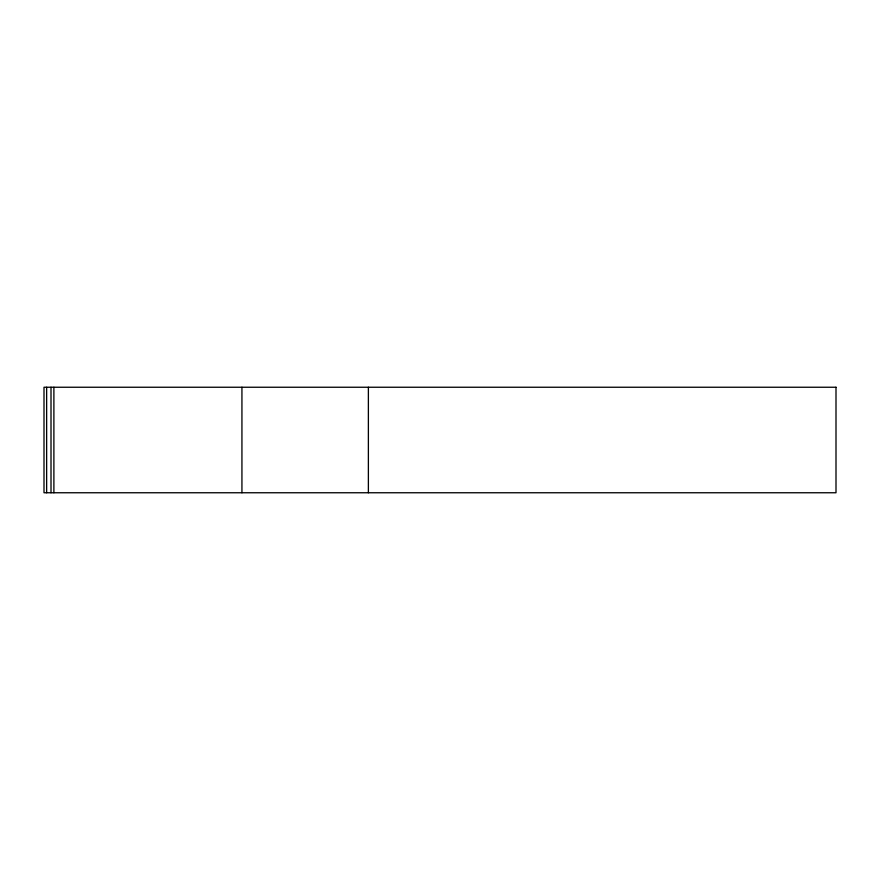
<?xml version="1.0" encoding="UTF-8"?>
<svg xmlns="http://www.w3.org/2000/svg" width="880" height="880" viewBox="0 0 880 880"><rect width="100%" height="100%" fill="white"/><g stroke="black" fill="none" stroke-linecap="round" stroke-linejoin="round"><path stroke-width="1.32" d="M368.379 387.244L368.379 492.756M241.934 387.244L241.934 492.756M53.889 387.244L53.889 492.756M51.007 387.244L51.007 492.756M46.64 387.244L46.64 492.756M836 387.244L44 387.244L44 492.756L836 492.756L836 387.244"/></g></svg>
